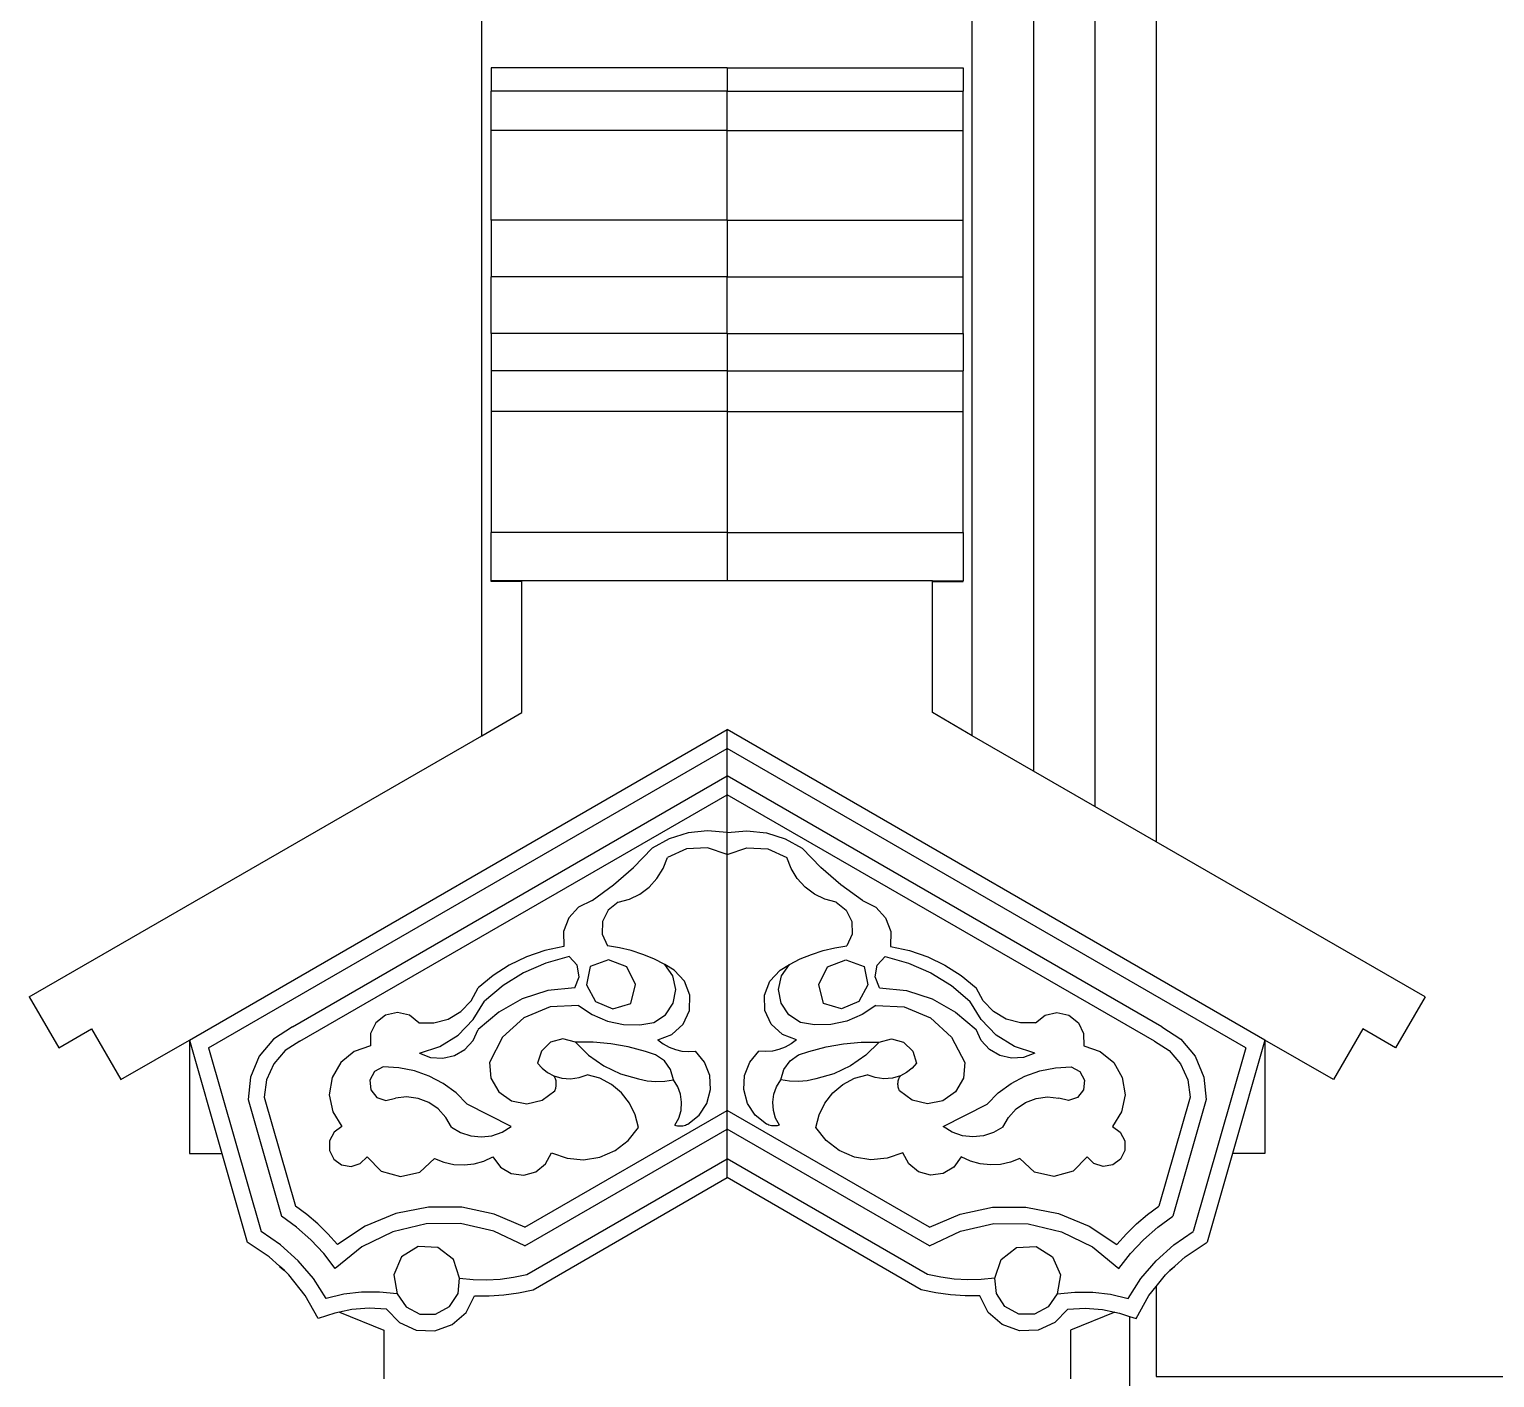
# Model space of a CAD drawing. Extents: x -24961 to 905641, y -154323 to 635957.
# Drawn here: x 430759 to 431954, y -110673 to -109573 of the extents above; entities that cross this region are included whole.
import ezdxf

# ---------------------------------------------------------------- set-up
doc = ezdxf.new("R2010")
doc.units = 0
doc.header["$LTSCALE"] = 1000
doc.header["$MEASUREMENT"] = 0
doc.layers.add('窗', color=154, linetype='Continuous')

msp = doc.modelspace()

# ---------------------------------------------------------------- linework, layer by layer
for p, q in [((431578.2, -108989.8), (431578.2, -110177.9)), ((431128.2, -110149), (431128.2, -109389.8)), ((431528.2, -110149), (431528.2, -109389.8)), ((431135.8, -109604.2), (431135.8, -109623)), ((431328.2, -109604.2), (431135.8, -109604.2)), ((431328.2, -109604.2), (431328.2, -109623)), ((431328.2, -109604.2), (431520.7, -109604.2)), ((431520.7, -109604.2), (431520.7, -109623)), ((431328.2, -109623), (431135.8, -109623)), ((431135.8, -109655.1), (431135.8, -109623)), ((431328.2, -109623), (431520.7, -109623)), ((431328.2, -109655.1), (431328.2, -109623)), ((431520.7, -109655.1), (431520.7, -109623)), ((431328.2, -109655.1), (431135.8, -109655.1)), ((431135.8, -109728.4), (431135.8, -109655.1)), ((431328.2, -109655.1), (431520.7, -109655.1)), ((431328.2, -109728.4), (431328.2, -109655.1)), ((431520.7, -109728.4), (431520.7, -109655.1)), ((431328.2, -109728.4), (431135.8, -109728.4)), ((431135.8, -109728.4), (431135.8, -109774.6)), ((431328.2, -109728.4), (431520.7, -109728.4)), ((431328.2, -109728.4), (431328.2, -109774.6)), ((431520.7, -109774.6), (431520.7, -109728.4)), ((431328.2, -109774.6), (431135.8, -109774.6)), ((431135.8, -109820.9), (431135.8, -109774.6)), ((431328.2, -109774.6), (431520.7, -109774.6)), ((431328.2, -109820.9), (431328.2, -109774.6)), ((431520.7, -109820.9), (431520.7, -109774.6)), ((431135.8, -109820.9), (431135.8, -109851.2)), ((431328.2, -109820.9), (431135.8, -109820.9)), ((431328.2, -109820.9), (431328.2, -109851.2)), ((431328.2, -109820.9), (431520.7, -109820.9)), ((431520.7, -109820.9), (431520.7, -109851.2)), ((431328.2, -109851.2), (431135.8, -109851.2)), ((431135.8, -109851.2), (431135.8, -109884.4)), ((431328.2, -109851.2), (431328.2, -109884.4)), ((431328.2, -109851.2), (431520.7, -109851.2)), ((431520.7, -109884.4), (431520.7, -109851.2)), ((431328.2, -109884.4), (431135.8, -109884.4)), ((431135.8, -109884.4), (431135.8, -109983.2)), ((431328.2, -109884.4), (431328.2, -109983.2)), ((431328.2, -109884.4), (431520.7, -109884.4)), ((431520.7, -109983.2), (431520.7, -109884.4)), ((431328.2, -109983.2), (431135.8, -109983.2)), ((431135.8, -110022.6), (431135.8, -109983.2)), ((431328.2, -109983.2), (431328.2, -110022.6)), ((431328.2, -109983.2), (431520.7, -109983.2)), ((431520.7, -109983.2), (431520.7, -110022.6)), ((431135.8, -110022.9), (431135.8, -110022.6)), ((431160.7, -110022.6), (431135.8, -110022.6)), ((431328.2, -110022.6), (431160.7, -110022.6)), ((431160.7, -110022.9), (431160.7, -110022.6)), ((431495.7, -110022.6), (431328.2, -110022.6)), ((431495.7, -110022.6), (431520.7, -110022.6)), ((431495.7, -110022.9), (431495.7, -110022.6)), ((431520.7, -110022.9), (431520.7, -110022.6)), ((431160.7, -110022.9), (431135.8, -110022.9)), ((431135.8, -110023.2), (431135.8, -110022.9)), ((431160.7, -110023.2), (431135.8, -110023.2)), ((431160.7, -110023.2), (431160.7, -110022.9)), ((431160.7, -110130.2), (431160.7, -110023.2)), ((431495.7, -110022.9), (431520.7, -110022.9)), ((431495.7, -110023.2), (431495.7, -110022.9)), ((431495.7, -110023.2), (431520.7, -110023.2)), ((431495.7, -110130.2), (431495.7, -110023.2)), ((431520.7, -110023.2), (431520.7, -110022.9)), ((431128.2, -110149), (431160.7, -110130.2)), ((431528.2, -110149), (431495.7, -110130.2)), ((430759, -110362.2), (431128.2, -110149)), ((430889.6, -110397.3), (431328.2, -110144)), ((431328.2, -110159.4), (431328.2, -110144)), ((431766.9, -110397.3), (431328.2, -110144)), ((431578.2, -110177.9), (431528.2, -110149)), ((430905.2, -110403.6), (431328.2, -110159.4)), ((431751.3, -110403.6), (431328.2, -110159.4)), ((431328.2, -110181.8), (431328.2, -110159.4)), ((431628.2, -110206.7), (431578.2, -110177.9)), ((430973.7, -110386.5), (431328.2, -110181.8)), ((431682.7, -110386.5), (431328.2, -110181.8)), ((431328.2, -110197.2), (431328.2, -110181.8)), ((430979.8, -110398.3), (431328.2, -110197.2)), ((431676.7, -110398.3), (431328.2, -110197.2)), ((431328.2, -110228), (431328.2, -110197.2)), ((431678.2, -110235.6), (431628.2, -110206.7)), ((431281, -110233.1), (431267, -110240.9)), ((431296.3, -110228.3), (431281, -110233.1)), ((431312.3, -110226.6), (431296.3, -110228.3)), ((431328.2, -110228), (431312.3, -110226.6)), ((431328.2, -110228), (431344.2, -110226.6)), ((431328.2, -110246), (431328.2, -110228)), ((431344.2, -110226.6), (431360.2, -110228.3)), ((431360.2, -110228.3), (431375.5, -110233.1)), ((431375.5, -110233.1), (431389.5, -110240.9)), ((431897.5, -110362.2), (431678.2, -110235.6)), ((431251.9, -110256.5), (431267, -110240.9)), ((431276, -110257.4), (431279.5, -110248.5)), ((431295, -110241.4), (431279.5, -110248.5)), ((431312.1, -110240.6), (431295, -110241.4)), ((431328.2, -110246), (431312.1, -110240.6)), ((431328.2, -110246), (431344.4, -110240.6)), ((431328.2, -110454.7), (431328.2, -110246)), ((431344.4, -110240.6), (431361.5, -110241.4)), ((431361.5, -110241.4), (431377, -110248.5)), ((431380.4, -110257.4), (431377, -110248.5)), ((431404.6, -110256.5), (431389.5, -110240.9)), ((431235.5, -110270.8), (431251.9, -110256.5)), ((431271, -110265.5), (431276, -110257.4)), ((431385.4, -110265.5), (431380.4, -110257.4)), ((431421, -110270.8), (431404.6, -110256.5)), ((431218, -110283.6), (431235.5, -110270.8)), ((431257, -110278.2), (431264.6, -110272.5)), ((431264.6, -110272.5), (431271, -110265.5)), ((431391.9, -110272.5), (431385.4, -110265.5)), ((431399.5, -110278.2), (431391.9, -110272.5)), ((431438.5, -110283.6), (431421, -110270.8)), ((431218, -110283.6), (431207.1, -110288.8)), ((431239.3, -110284.9), (431231.2, -110291.4)), ((431239.3, -110284.9), (431248.5, -110282.4)), ((431248.5, -110282.4), (431257, -110278.2)), ((431408, -110282.4), (431399.5, -110278.2)), ((431417.2, -110284.9), (431408, -110282.4)), ((431417.2, -110284.9), (431425.3, -110291.4)), ((431438.5, -110283.6), (431449.4, -110288.8)), ((431199, -110297.7), (431194.7, -110308.9)), ((431207.1, -110288.8), (431199, -110297.7)), ((431231.2, -110291.4), (431226.6, -110300.7)), ((431425.3, -110291.4), (431429.9, -110300.7)), ((431449.4, -110288.8), (431457.5, -110297.7)), ((431457.5, -110297.7), (431461.8, -110308.9)), ((431194.7, -110308.9), (431194.9, -110320.9)), ((431226.6, -110300.7), (431226.4, -110311)), ((431429.9, -110300.7), (431430.1, -110311)), ((431461.8, -110308.9), (431461.6, -110320.9)), ((431194.9, -110320.9), (431179.5, -110324.2)), ((431226.4, -110311), (431230.6, -110320.5)), ((431240.4, -110322.1), (431230.6, -110320.5)), ((431416.1, -110322.1), (431425.8, -110320.5)), ((431430.1, -110311), (431425.8, -110320.5)), ((431461.6, -110320.9), (431476.9, -110324.2)), ((431164.7, -110329.3), (431150.5, -110336.1)), ((431179.5, -110324.2), (431164.7, -110329.3)), ((431199.5, -110329.1), (431180.4, -110334.5)), ((431205.8, -110336.3), (431199.5, -110329.1)), ((431231.4, -110331.8), (431216.4, -110337.3)), ((431246.3, -110337.7), (431231.4, -110331.8)), ((431250, -110324.4), (431240.4, -110322.1)), ((431259.4, -110327.5), (431250, -110324.4)), ((431268.5, -110331.2), (431259.4, -110327.5)), ((431277.4, -110335.6), (431268.5, -110331.2)), ((431379.1, -110335.6), (431387.9, -110331.2)), ((431387.9, -110331.2), (431397.1, -110327.5)), ((431397.1, -110327.5), (431406.5, -110324.4)), ((431406.5, -110324.4), (431416.1, -110322.1)), ((431410.2, -110337.7), (431425.1, -110331.8)), ((431425.1, -110331.8), (431440.1, -110337.3)), ((431450.7, -110336.3), (431457, -110329.1)), ((431457, -110329.1), (431476.1, -110334.5)), ((431476.9, -110324.2), (431491.8, -110329.3)), ((431491.8, -110329.3), (431505.9, -110336.1)), ((431137.3, -110344.6), (431125.2, -110354.6)), ((431150.5, -110336.1), (431137.3, -110344.6)), ((431162.2, -110342.4), (431145.4, -110352.9)), ((431180.4, -110334.5), (431162.2, -110342.4)), ((431207.5, -110345.7), (431205.8, -110336.3)), ((431216.4, -110337.3), (431213.5, -110352.4)), ((431253.6, -110351.9), (431246.3, -110337.7)), ((431285.1, -110340.2), (431277.4, -110335.6)), ((431284, -110344.9), (431277.4, -110335.6)), ((431286.4, -110356.1), (431284, -110344.9)), ((431293.5, -110349.3), (431285.1, -110340.2)), ((431363, -110349.3), (431371.4, -110340.2)), ((431370.1, -110356.1), (431372.5, -110344.9)), ((431371.4, -110340.2), (431379.1, -110335.6)), ((431372.5, -110344.9), (431379.1, -110335.6)), ((431402.9, -110351.9), (431410.2, -110337.7)), ((431440.1, -110337.3), (431442.9, -110352.4)), ((431449, -110345.7), (431450.7, -110336.3)), ((431476.1, -110334.5), (431494.3, -110342.4)), ((431494.3, -110342.4), (431511.1, -110352.9)), ((431505.9, -110336.1), (431519.2, -110344.6)), ((431519.2, -110344.6), (431531.3, -110354.6)), ((431119.5, -110365.3), (431125.2, -110354.6)), ((431145.4, -110352.9), (431130.2, -110365.6)), ((431182.1, -110357), (431161.1, -110363.7)), ((431204, -110354.7), (431182.1, -110357)), ((431204, -110354.7), (431207.5, -110345.7)), ((431213.5, -110352.4), (431220.8, -110365.9)), ((431249.7, -110367.4), (431253.6, -110351.9)), ((431284.3, -110367.3), (431286.4, -110356.1)), ((431297.8, -110360.8), (431293.5, -110349.3)), ((431358.6, -110360.8), (431363, -110349.3)), ((431372.2, -110367.3), (431370.1, -110356.1)), ((431406.8, -110367.4), (431402.9, -110351.9)), ((431442.9, -110352.4), (431435.7, -110365.9)), ((431452.4, -110354.7), (431449, -110345.7)), ((431452.4, -110354.7), (431474.4, -110357)), ((431474.4, -110357), (431495.4, -110363.7)), ((431511.1, -110352.9), (431526.3, -110365.6)), ((431537, -110365.3), (431531.3, -110354.6)), ((430759, -110362.2), (430783, -110403.6)), ((431111.1, -110374.1), (431119.5, -110365.3)), ((431121.2, -110380.7), (431130.2, -110365.6)), ((431161.1, -110363.7), (431141.9, -110374.5)), ((431207.1, -110369.1), (431183.8, -110370.3)), ((431207.1, -110369.1), (431218.2, -110376.6)), ((431220.8, -110365.9), (431235, -110371.8)), ((431235, -110371.8), (431249.7, -110367.4)), ((431277.9, -110376.7), (431284.3, -110367.3)), ((431297.4, -110373.2), (431297.8, -110360.8)), ((431359.1, -110373.2), (431358.6, -110360.8)), ((431378.6, -110376.7), (431372.2, -110367.3)), ((431421.5, -110371.8), (431406.8, -110367.4)), ((431435.7, -110365.9), (431421.5, -110371.8)), ((431449.4, -110369.1), (431438.3, -110376.6)), ((431449.4, -110369.1), (431472.6, -110370.3)), ((431495.4, -110363.7), (431514.6, -110374.5)), ((431535.3, -110380.7), (431526.3, -110365.6)), ((431545.4, -110374.1), (431537, -110365.3)), ((431897.5, -110362.2), (431873.5, -110403.6)), ((431049.6, -110377), (431041.8, -110383.2)), ((431059.3, -110374.9), (431049.6, -110377)), ((431069, -110377.1), (431059.3, -110374.9)), ((431076.7, -110383.3), (431069, -110377.1)), ((431088.9, -110383.4), (431100.6, -110380.3)), ((431100.6, -110380.3), (431111.1, -110374.1)), ((431108.9, -110393.3), (431121.2, -110380.7)), ((431141.9, -110374.5), (431125.2, -110388.8)), ((431162.3, -110379.2), (431145.1, -110395)), ((431183.8, -110370.3), (431162.3, -110379.2)), ((431218.2, -110376.6), (431230.6, -110381.9)), ((431268.3, -110382.9), (431277.9, -110376.7)), ((431292.3, -110384.4), (431297.4, -110373.2)), ((431364.2, -110384.4), (431359.1, -110373.2)), ((431388.1, -110382.9), (431378.6, -110376.7)), ((431438.3, -110376.6), (431425.9, -110381.9)), ((431472.6, -110370.3), (431494.1, -110379.2)), ((431494.1, -110379.2), (431511.3, -110395)), ((431514.6, -110374.5), (431531.3, -110388.8)), ((431547.6, -110393.3), (431535.3, -110380.7)), ((431555.9, -110380.3), (431545.4, -110374.1)), ((431567.6, -110383.4), (431555.9, -110380.3)), ((431579.8, -110383.3), (431587.5, -110377.1)), ((431587.5, -110377.1), (431597.2, -110374.9)), ((431597.2, -110374.9), (431606.9, -110377)), ((431606.9, -110377), (431614.7, -110383.2)), ((430783, -110403.6), (430809.8, -110388.1)), ((430809.8, -110388.1), (430833.7, -110429.5)), ((430973.7, -110386.5), (430958.3, -110396.5)), ((431041.8, -110383.2), (431037.4, -110392.1)), ((431037.4, -110392.1), (431037.4, -110402)), ((431076.7, -110383.3), (431088.9, -110383.4)), ((431094, -110402.5), (431108.9, -110393.3)), ((431121, -110397.7), (431125.2, -110388.8)), ((431230.6, -110381.9), (431243.7, -110384.7)), ((431243.7, -110384.7), (431257.1, -110384.9)), ((431257.1, -110384.9), (431268.3, -110382.9)), ((431271.7, -110397.2), (431283.2, -110392.8)), ((431283.2, -110392.8), (431292.3, -110384.4)), ((431373.3, -110392.8), (431364.2, -110384.4)), ((431384.8, -110397.2), (431373.3, -110392.8)), ((431399.4, -110384.9), (431388.1, -110382.9)), ((431412.8, -110384.7), (431399.4, -110384.9)), ((431425.9, -110381.9), (431412.8, -110384.7)), ((431535.5, -110397.7), (431531.3, -110388.8)), ((431562.5, -110402.5), (431547.6, -110393.3)), ((431579.8, -110383.3), (431567.6, -110383.4)), ((431614.7, -110383.2), (431619, -110392.1)), ((431619, -110392.1), (431619.1, -110402)), ((431682.7, -110386.5), (431698.2, -110396.5)), ((431846.7, -110388.1), (431822.7, -110429.5)), ((431873.5, -110403.6), (431846.7, -110388.1)), ((430833.7, -110429.5), (430889.6, -110397.3)), ((430889.6, -110397.3), (430889.6, -110489.8)), ((430889.6, -110397.3), (430916, -110489.8)), ((430905.2, -110403.6), (430948.1, -110553.5)), ((430958.3, -110396.5), (430946.5, -110410.6)), ((430979.8, -110398.3), (430967.8, -110405.9)), ((431037.4, -110402), (431023.9, -110406.7)), ((431077.3, -110408), (431094, -110402.5)), ((431105.8, -110410), (431114.3, -110405)), ((431114.3, -110405), (431121, -110397.7)), ((431145.1, -110395), (431134.3, -110415.6)), ((431184.2, -110399.1), (431176.7, -110406.3)), ((431194.3, -110396.4), (431184.2, -110399.1)), ((431204.4, -110399), (431194.3, -110396.4)), ((431204.4, -110399), (431215.2, -110409.6)), ((431218.9, -110399.1), (431204.4, -110399)), ((431233.4, -110400.4), (431218.9, -110399.1)), ((431247.6, -110403), (431233.4, -110400.4)), ((431261.6, -110406.8), (431247.6, -110403)), ((431271.7, -110397.2), (431276, -110400.5)), ((431276, -110400.5), (431280.8, -110403.1)), ((431280.8, -110403.1), (431286, -110405.1)), ((431286, -110405.1), (431291.3, -110406.4)), ((431370.5, -110405.1), (431365.2, -110406.4)), ((431375.6, -110403.1), (431370.5, -110405.1)), ((431380.4, -110400.5), (431375.6, -110403.1)), ((431384.8, -110397.2), (431380.4, -110400.5)), ((431394.9, -110406.8), (431408.9, -110403)), ((431408.9, -110403), (431423.1, -110400.4)), ((431423.1, -110400.4), (431437.6, -110399.1)), ((431437.6, -110399.1), (431452.1, -110399)), ((431452.1, -110399), (431441.3, -110409.6)), ((431452.1, -110399), (431462.2, -110396.4)), ((431462.2, -110396.4), (431472.2, -110399.1)), ((431472.2, -110399.1), (431479.8, -110406.3)), ((431511.3, -110395), (431522.2, -110415.6)), ((431542.2, -110405), (431535.5, -110397.7)), ((431550.6, -110410), (431542.2, -110405)), ((431579.2, -110408), (431562.5, -110402.5)), ((431619.1, -110402), (431632.5, -110406.7)), ((431676.7, -110398.3), (431688.7, -110405.9)), ((431698.2, -110396.5), (431710, -110410.6)), ((431751.3, -110403.6), (431708.4, -110553.5)), ((431766.9, -110397.3), (431740.4, -110489.8)), ((431822.7, -110429.5), (431766.9, -110397.3)), ((431766.9, -110397.3), (431766.9, -110489.8)), ((430946.5, -110410.6), (430939.4, -110427.6)), ((430958.4, -110416.7), (430952.6, -110429.7)), ((430967.8, -110405.9), (430958.4, -110416.7)), ((431013, -110415.7), (431006, -110428)), ((431023.9, -110406.7), (431013, -110415.7)), ((431077.3, -110408), (431086.4, -110411.5)), ((431086.4, -110411.5), (431096.3, -110412.2)), ((431096.3, -110412.2), (431105.8, -110410)), ((431134.3, -110415.6), (431135.5, -110428.4)), ((431176.7, -110406.3), (431173.6, -110416.3)), ((431173.6, -110416.3), (431177.4, -110420.4)), ((431215.2, -110409.6), (431227.6, -110418.3)), ((431269.9, -110409.3), (431261.6, -110406.8)), ((431277, -110414.3), (431269.9, -110409.3)), ((431282, -110421.4), (431277, -110414.3)), ((431291.3, -110406.4), (431296.8, -110406.8)), ((431296.8, -110406.8), (431302.3, -110406.5)), ((431309.7, -110415.4), (431302.3, -110406.5)), ((431314, -110426.2), (431309.7, -110415.4)), ((431342.5, -110426.2), (431346.8, -110415.4)), ((431346.8, -110415.4), (431354.2, -110406.5)), ((431359.7, -110406.8), (431354.2, -110406.5)), ((431365.2, -110406.4), (431359.7, -110406.8)), ((431374.5, -110421.4), (431379.5, -110414.3)), ((431379.5, -110414.3), (431386.5, -110409.3)), ((431386.5, -110409.3), (431394.9, -110406.8)), ((431441.3, -110409.6), (431428.9, -110418.3)), ((431482.8, -110416.3), (431479.1, -110420.4)), ((431479.8, -110406.3), (431482.8, -110416.3)), ((431522.2, -110415.6), (431521, -110428.4)), ((431560.2, -110412.2), (431550.6, -110410)), ((431570, -110411.5), (431560.2, -110412.2)), ((431579.2, -110408), (431570, -110411.5)), ((431632.5, -110406.7), (431643.5, -110415.7)), ((431643.5, -110415.7), (431650.5, -110428)), ((431688.7, -110405.9), (431698, -110416.7)), ((431698, -110416.7), (431703.9, -110429.7)), ((431710, -110410.6), (431717.1, -110427.6)), ((430939.4, -110427.6), (430937.5, -110445.9)), ((431006, -110428), (431003.7, -110442)), ((431040.6, -110423.1), (431036.9, -110430)), ((431047.6, -110419.3), (431040.6, -110423.1)), ((431060.5, -110419.9), (431047.6, -110419.3)), ((431073.2, -110422.4), (431060.5, -110419.9)), ((431085.3, -110426.8), (431073.2, -110422.4)), ((431096.7, -110432.8), (431085.3, -110426.8)), ((431135.5, -110428.4), (431141.9, -110439.5)), ((431177.4, -110420.4), (431181.8, -110423.8)), ((431181.8, -110423.8), (431186.8, -110426.4)), ((431187.2, -110427.1), (431186.8, -110426.4)), ((431186.8, -110426.4), (431193.5, -110428.5)), ((431187.6, -110427.7), (431187.2, -110427.1)), ((431187.9, -110428.4), (431187.6, -110427.7)), ((431188.2, -110429.1), (431187.9, -110428.4)), ((431188.5, -110429.8), (431188.2, -110429.1)), ((431193.5, -110428.5), (431200.5, -110429)), ((431200.5, -110429), (431207.5, -110428)), ((431207.5, -110428), (431214.1, -110425.6)), ((431224.3, -110428.5), (431214.1, -110425.6)), ((431233.8, -110433.5), (431224.3, -110428.5)), ((431227.6, -110418.3), (431241.3, -110424.9)), ((431241.3, -110424.9), (431255.8, -110429.1)), ((431255.8, -110429.1), (431262.9, -110430.5)), ((431284.4, -110429.8), (431282, -110421.4)), ((431314.7, -110437.8), (431314, -110426.2)), ((431341.8, -110437.8), (431342.5, -110426.2)), ((431372.1, -110429.8), (431374.5, -110421.4)), ((431400.7, -110429.1), (431393.6, -110430.5)), ((431415.2, -110424.9), (431400.7, -110429.1)), ((431428.9, -110418.3), (431415.2, -110424.9)), ((431422.7, -110433.5), (431432.2, -110428.5)), ((431432.2, -110428.5), (431442.4, -110425.6)), ((431449, -110428), (431442.4, -110425.6)), ((431456, -110429), (431449, -110428)), ((431463, -110428.5), (431456, -110429)), ((431469.7, -110426.4), (431463, -110428.5)), ((431468, -110429.8), (431468.3, -110429.1)), ((431468.3, -110429.1), (431468.6, -110428.4)), ((431468.6, -110428.4), (431468.9, -110427.7)), ((431468.9, -110427.7), (431469.3, -110427.1)), ((431469.3, -110427.1), (431469.7, -110426.4)), ((431474.6, -110423.8), (431469.7, -110426.4)), ((431479.1, -110420.4), (431474.6, -110423.8)), ((431521, -110428.4), (431514.6, -110439.5)), ((431559.8, -110432.8), (431571.1, -110426.8)), ((431571.1, -110426.8), (431583.3, -110422.4)), ((431583.3, -110422.4), (431596, -110419.9)), ((431596, -110419.9), (431608.9, -110419.3)), ((431608.9, -110419.3), (431615.8, -110423.1)), ((431615.8, -110423.1), (431619.6, -110430)), ((431650.5, -110428), (431652.8, -110442)), ((431717.1, -110427.6), (431719, -110445.9)), ((430952.6, -110429.7), (430950.7, -110443.8)), ((431036.9, -110430), (431037.5, -110437.9)), ((431037.5, -110437.9), (431042.4, -110444.2)), ((431107.1, -110440.5), (431096.7, -110432.8)), ((431116.2, -110449.6), (431107.1, -110440.5)), ((431141.9, -110439.5), (431152.3, -110447)), ((431177.4, -110446.5), (431187.6, -110438.7)), ((431187.6, -110438.7), (431187.9, -110438)), ((431187.9, -110438), (431188.2, -110437.3)), ((431188.2, -110437.3), (431188.4, -110436.6)), ((431188.4, -110436.6), (431188.6, -110435.8)), ((431188.7, -110430.6), (431188.5, -110429.8)), ((431188.6, -110435.8), (431188.8, -110435.1)), ((431188.8, -110431.3), (431188.7, -110430.6)), ((431188.9, -110432.1), (431188.8, -110431.3)), ((431188.8, -110435.1), (431188.9, -110434.3)), ((431188.9, -110432.8), (431188.9, -110432.1)), ((431188.9, -110433.6), (431188.9, -110432.8)), ((431188.9, -110434.3), (431188.9, -110433.6)), ((431242, -110440.3), (431233.8, -110433.5)), ((431248.6, -110448.7), (431242, -110440.3)), ((431262.9, -110430.5), (431270.1, -110431.1)), ((431270.1, -110431.1), (431277.3, -110430.9)), ((431277.3, -110430.9), (431284.4, -110429.8)), ((431287.9, -110435.4), (431284.4, -110429.8)), ((431290.2, -110441.6), (431287.9, -110435.4)), ((431311.7, -110449), (431314.7, -110437.8)), ((431344.8, -110449), (431341.8, -110437.8)), ((431366.3, -110441.6), (431368.5, -110435.4)), ((431368.5, -110435.4), (431372.1, -110429.8)), ((431379.2, -110430.9), (431372.1, -110429.8)), ((431386.4, -110431.1), (431379.2, -110430.9)), ((431393.6, -110430.5), (431386.4, -110431.1)), ((431407.9, -110448.7), (431414.5, -110440.3)), ((431414.5, -110440.3), (431422.7, -110433.5)), ((431467.5, -110432.8), (431467.6, -110432.1)), ((431467.5, -110433.6), (431467.5, -110432.8)), ((431467.6, -110434.3), (431467.5, -110433.6)), ((431467.6, -110432.1), (431467.7, -110431.3)), ((431467.7, -110435.1), (431467.6, -110434.3)), ((431467.7, -110431.3), (431467.8, -110430.6)), ((431467.8, -110435.8), (431467.7, -110435.1)), ((431467.8, -110430.6), (431468, -110429.8)), ((431468, -110436.6), (431467.8, -110435.8)), ((431468.3, -110437.3), (431468, -110436.6)), ((431468.6, -110438), (431468.3, -110437.3)), ((431468.9, -110438.7), (431468.6, -110438)), ((431479.1, -110446.5), (431468.9, -110438.7)), ((431514.6, -110439.5), (431504.2, -110447)), ((431540.2, -110449.6), (431549.4, -110440.5)), ((431549.4, -110440.5), (431559.8, -110432.8)), ((431619, -110437.9), (431614.1, -110444.2)), ((431619.6, -110430), (431619, -110437.9)), ((431703.9, -110429.7), (431705.8, -110443.8)), ((430937.5, -110445.9), (430964.7, -110541)), ((430950.7, -110443.8), (430976.2, -110532.8)), ((431003.7, -110442), (431006.5, -110455.9)), ((431042.4, -110444.2), (431049.9, -110446.7)), ((431049.9, -110446.7), (431057.6, -110444.7)), ((431066.8, -110443.7), (431057.6, -110444.7)), ((431076.1, -110445), (431066.8, -110443.7)), ((431084.8, -110448.3), (431076.1, -110445)), ((431092.5, -110453.5), (431084.8, -110448.3)), ((431152, -110468), (431116.2, -110449.6)), ((431152.3, -110447), (431164.9, -110449.5)), ((431164.9, -110449.5), (431177.4, -110446.5)), ((431253.2, -110458.3), (431248.6, -110448.7)), ((431291.1, -110448.1), (431290.2, -110441.6)), ((431290.6, -110454.7), (431291.1, -110448.1)), ((431305.3, -110458.7), (431311.7, -110449)), ((431351.2, -110458.7), (431344.8, -110449)), ((431365.4, -110448.1), (431366.3, -110441.6)), ((431365.9, -110454.7), (431365.4, -110448.1)), ((431403.2, -110458.3), (431407.9, -110448.7)), ((431491.6, -110449.5), (431479.1, -110446.5)), ((431504.2, -110447), (431491.6, -110449.5)), ((431504.4, -110468), (431540.2, -110449.6)), ((431564, -110453.5), (431571.7, -110448.3)), ((431571.7, -110448.3), (431580.4, -110445)), ((431580.4, -110445), (431589.6, -110443.7)), ((431589.6, -110443.7), (431598.9, -110444.7)), ((431606.6, -110446.7), (431598.9, -110444.7)), ((431614.1, -110444.2), (431606.6, -110446.7)), ((431652.8, -110442), (431650, -110455.9)), ((431705.8, -110443.8), (431680.3, -110532.8)), ((431719, -110445.9), (431691.8, -110541)), ((431006.5, -110455.9), (431014, -110468)), ((431098.8, -110460.4), (431092.5, -110453.5)), ((431103.3, -110468.5), (431098.8, -110460.4)), ((431163.3, -110549.9), (431328.2, -110454.7)), ((431255.8, -110468.6), (431253.2, -110458.3)), ((431285.5, -110466.8), (431288.7, -110461.1)), ((431288.7, -110461.1), (431290.6, -110454.7)), ((431296.2, -110465.9), (431305.3, -110458.7)), ((431493.2, -110549.9), (431328.2, -110454.7)), ((431328.2, -110470), (431328.2, -110454.7)), ((431360.2, -110465.9), (431351.2, -110458.7)), ((431367.8, -110461.1), (431365.9, -110454.7)), ((431371, -110466.8), (431367.8, -110461.1)), ((431400.6, -110468.6), (431403.2, -110458.3)), ((431553.2, -110468.5), (431557.7, -110460.4)), ((431557.7, -110460.4), (431564, -110453.5)), ((431650, -110455.9), (431642.5, -110468)), ((431007.6, -110472.6), (431004, -110479.6)), ((431014, -110468), (431007.6, -110472.6)), ((431103.3, -110468.5), (431110.8, -110472.9)), ((431110.8, -110472.9), (431119.1, -110475.6)), ((431119.1, -110475.6), (431127.8, -110476.4)), ((431127.8, -110476.4), (431136.4, -110475.4)), ((431136.4, -110475.4), (431144.6, -110472.5)), ((431144.6, -110472.5), (431152, -110468)), ((431163.2, -110565.3), (431328.2, -110470)), ((431247.5, -110479.2), (431255.8, -110468.6)), ((431285.5, -110466.8), (431286.5, -110467.1)), ((431286.5, -110467.1), (431287.6, -110467.3)), ((431287.6, -110467.3), (431288.7, -110467.4)), ((431288.7, -110467.4), (431289.8, -110467.4)), ((431289.8, -110467.4), (431290.9, -110467.3)), ((431290.9, -110467.3), (431292, -110467.2)), ((431292, -110467.2), (431293.1, -110467)), ((431293.1, -110467), (431294.2, -110466.7)), ((431294.2, -110466.7), (431295.2, -110466.3)), ((431295.2, -110466.3), (431296.2, -110465.9)), ((431493.2, -110565.3), (431328.2, -110470)), ((431328.2, -110494.2), (431328.2, -110470)), ((431361.3, -110466.3), (431360.2, -110465.9)), ((431362.3, -110466.7), (431361.3, -110466.3)), ((431363.4, -110467), (431362.3, -110466.7)), ((431364.5, -110467.2), (431363.4, -110467)), ((431365.6, -110467.3), (431364.5, -110467.2)), ((431366.7, -110467.4), (431365.6, -110467.3)), ((431367.8, -110467.4), (431366.7, -110467.4)), ((431368.9, -110467.3), (431367.8, -110467.4)), ((431369.9, -110467.1), (431368.9, -110467.3)), ((431371, -110466.8), (431369.9, -110467.1)), ((431409, -110479.2), (431400.6, -110468.6)), ((431511.9, -110472.5), (431504.4, -110468)), ((431520.1, -110475.4), (431511.9, -110472.5)), ((431528.7, -110476.4), (431520.1, -110475.4)), ((431537.4, -110475.6), (431528.7, -110476.4)), ((431545.6, -110472.9), (431537.4, -110475.6)), ((431553.2, -110468.5), (431545.6, -110472.9)), ((431642.5, -110468), (431648.9, -110472.6)), ((431648.9, -110472.6), (431652.5, -110479.6)), ((431004, -110479.6), (431004, -110487.4)), ((431004, -110487.4), (431007.5, -110494.4)), ((431224.4, -110492.8), (431236.8, -110487.5)), ((431236.8, -110487.5), (431247.5, -110479.2)), ((431419.7, -110487.5), (431409, -110479.2)), ((431432, -110492.8), (431419.7, -110487.5)), ((431652.5, -110487.4), (431649, -110494.4)), ((431652.5, -110479.6), (431652.5, -110487.4)), ((430889.6, -110489.8), (430916, -110489.8)), ((430916, -110489.8), (430936.8, -110562.3)), ((431007.5, -110494.4), (431013.8, -110499.1)), ((431013.8, -110499.1), (431021.5, -110500.5)), ((431021.5, -110500.5), (431029, -110498.1)), ((431029, -110498.1), (431034.7, -110492.7)), ((431034.7, -110492.7), (431046.1, -110504.3)), ((431077.6, -110505), (431089.5, -110493.9)), ((431089.5, -110493.9), (431097.2, -110497)), ((431097.2, -110497), (431105.3, -110498.8)), ((431105.3, -110498.8), (431113.6, -110499.2)), ((431113.6, -110499.2), (431121.8, -110498.4)), ((431121.8, -110498.4), (431129.7, -110496.1)), ((431129.7, -110496.1), (431137.2, -110492.7)), ((431137.2, -110492.7), (431143.3, -110501)), ((431164.8, -110588.6), (431328.2, -110494.2)), ((431172.2, -110504.9), (431180.2, -110498.4)), ((431180.2, -110498.4), (431184.9, -110489.3)), ((431184.9, -110489.3), (431197.7, -110493.7)), ((431197.7, -110493.7), (431211.1, -110495)), ((431211.1, -110495), (431224.4, -110492.8)), ((431328.2, -110509.6), (431328.2, -110494.2)), ((431491.7, -110588.6), (431328.2, -110494.2)), ((431445.4, -110495), (431432, -110492.8)), ((431458.8, -110493.7), (431445.4, -110495)), ((431471.5, -110489.3), (431458.8, -110493.7)), ((431476.3, -110498.4), (431471.5, -110489.3)), ((431484.3, -110504.9), (431476.3, -110498.4)), ((431519.2, -110492.7), (431513.2, -110501)), ((431526.7, -110496.1), (431519.2, -110492.7)), ((431534.7, -110498.4), (431526.7, -110496.1)), ((431542.9, -110499.2), (431534.7, -110498.4)), ((431551.2, -110498.8), (431542.9, -110499.2)), ((431559.3, -110497), (431551.2, -110498.8)), ((431566.9, -110493.9), (431559.3, -110497)), ((431578.9, -110505), (431566.9, -110493.9)), ((431621.8, -110492.7), (431610.4, -110504.3)), ((431627.4, -110498.1), (431621.8, -110492.7)), ((431634.9, -110500.5), (431627.4, -110498.1)), ((431642.7, -110499.1), (431634.9, -110500.5)), ((431649, -110494.4), (431642.7, -110499.1)), ((431740.4, -110489.8), (431719.7, -110562.3)), ((431766.9, -110489.8), (431740.4, -110489.8)), ((431046.1, -110504.3), (431061.8, -110508.8)), ((431061.8, -110508.8), (431077.6, -110505)), ((431143.3, -110501), (431152.1, -110506.3)), ((431152.1, -110506.3), (431162.3, -110507.6)), ((431162.3, -110507.6), (431172.2, -110504.9)), ((431169.9, -110601), (431328.2, -110509.6)), ((431486.6, -110601), (431328.2, -110509.6)), ((431494.2, -110507.6), (431484.3, -110504.9)), ((431504.4, -110506.3), (431494.2, -110507.6)), ((431513.2, -110501), (431504.4, -110506.3)), ((431594.7, -110508.8), (431578.9, -110505)), ((431610.4, -110504.3), (431594.7, -110508.8)), ((430985.5, -110539.8), (430976.2, -110532.8)), ((431084.6, -110533.6), (431058, -110538.8)), ((431111.8, -110533.8), (431084.6, -110533.6)), ((431138.3, -110539.3), (431111.8, -110533.8)), ((431518.2, -110539.3), (431544.7, -110533.8)), ((431544.7, -110533.8), (431571.9, -110533.6)), ((431571.9, -110533.6), (431598.5, -110538.8)), ((431671, -110539.8), (431680.3, -110532.8)), ((430977.1, -110550.1), (430964.7, -110541)), ((430994.3, -110547.3), (430985.5, -110539.8)), ((431002.6, -110555.5), (430994.3, -110547.3)), ((431058, -110538.8), (431032.9, -110549.1)), ((431082.7, -110547.2), (431055.5, -110553.7)), ((431110.7, -110547.1), (431082.7, -110547.2)), ((431138, -110553.2), (431110.7, -110547.1)), ((431163.3, -110549.9), (431138.3, -110539.3)), ((431493.2, -110549.9), (431518.2, -110539.3)), ((431518.5, -110553.2), (431545.8, -110547.1)), ((431545.8, -110547.1), (431573.8, -110547.2)), ((431573.8, -110547.2), (431601, -110553.7)), ((431598.5, -110538.8), (431623.6, -110549.1)), ((431653.9, -110555.5), (431662.2, -110547.3)), ((431662.2, -110547.3), (431671, -110539.8)), ((431679.4, -110550.1), (431691.8, -110541)), ((430963.9, -110564.4), (430948.1, -110553.5)), ((430988.6, -110560.3), (430977.1, -110550.1)), ((430999.2, -110571.6), (430988.6, -110560.3)), ((431010.3, -110564.1), (431002.6, -110555.5)), ((431032.9, -110549.1), (431010.3, -110564.1)), ((431055.5, -110553.7), (431030.3, -110566)), ((431163.2, -110565.3), (431138, -110553.2)), ((431493.2, -110565.3), (431518.5, -110553.2)), ((431601, -110553.7), (431626.1, -110566)), ((431623.6, -110549.1), (431646.2, -110564.1)), ((431646.2, -110564.1), (431653.9, -110555.5)), ((431657.3, -110571.6), (431667.8, -110560.3)), ((431667.8, -110560.3), (431679.4, -110550.1)), ((431692.5, -110564.4), (431708.4, -110553.5)), ((430954.8, -110574.2), (430936.8, -110562.3)), ((430978.2, -110577.4), (430963.9, -110564.4)), ((431008.6, -110583.7), (430999.2, -110571.6)), ((431030.3, -110566), (431008.6, -110583.7)), ((431076.3, -110565.9), (431062.7, -110574.3)), ((431092.2, -110566.7), (431076.3, -110565.9)), ((431104.9, -110576.3), (431092.2, -110566.7)), ((431551.6, -110576.3), (431564.2, -110566.7)), ((431564.2, -110566.7), (431580.2, -110565.9)), ((431580.2, -110565.9), (431593.7, -110574.3)), ((431626.1, -110566), (431647.8, -110583.7)), ((431647.8, -110583.7), (431657.3, -110571.6)), ((431678.2, -110577.4), (431692.5, -110564.4)), ((431701.7, -110574.2), (431719.7, -110562.3)), ((430963.1, -110581.8), (430954.8, -110574.2)), ((430963.1, -110581.8), (430963.4, -110582.3)), ((430967.1, -110585.4), (430963.1, -110581.8)), ((430963.4, -110582.3), (430967.1, -110585.4)), ((430990.7, -110592), (430978.2, -110577.4)), ((431062.7, -110574.3), (431056.3, -110588.8)), ((431110, -110591.5), (431104.9, -110576.3)), ((431546.5, -110591.5), (431551.6, -110576.3)), ((431593.7, -110574.3), (431600.2, -110588.8)), ((431665.7, -110592), (431678.2, -110577.4)), ((431689.4, -110585.4), (431693.3, -110581.8)), ((431693.1, -110582.3), (431689.4, -110585.4)), ((431693.3, -110581.8), (431693.1, -110582.3)), ((431693.3, -110581.8), (431701.7, -110574.2)), ((430970.7, -110588.8), (430967.1, -110585.4)), ((430984.1, -110605.7), (430970.7, -110588.8)), ((431001.2, -110608.2), (430990.7, -110592)), ((431056.3, -110588.8), (431059.1, -110604.5)), ((431108.7, -110604.2), (431110, -110591.5)), ((431110, -110591.5), (431121, -110592.6)), ((431121, -110592.6), (431132, -110592.9)), ((431132, -110592.9), (431143, -110592.3)), ((431143, -110592.3), (431154, -110590.9)), ((431154, -110590.9), (431164.8, -110588.6)), ((431502.5, -110590.9), (431491.7, -110588.6)), ((431513.4, -110592.3), (431502.5, -110590.9)), ((431524.5, -110592.9), (431513.4, -110592.3)), ((431535.5, -110592.6), (431524.5, -110592.9)), ((431546.5, -110591.5), (431535.5, -110592.6)), ((431547.8, -110604.2), (431546.5, -110591.5)), ((431600.2, -110588.8), (431597.4, -110604.5)), ((431655.2, -110608.2), (431665.7, -110592)), ((431678.2, -110598.3), (431685.7, -110588.8)), ((431685.7, -110588.8), (431689.4, -110585.4)), ((430994.7, -110624.6), (430984.1, -110605.7)), ((431015.5, -110604.8), (431001.2, -110608.2)), ((431030, -110603.1), (431015.5, -110604.8)), ((431044.6, -110603), (431030, -110603.1)), ((431059.1, -110604.5), (431044.6, -110603)), ((431059.1, -110604.5), (431066.3, -110615.1)), ((431101.7, -110614.8), (431108.7, -110604.2)), ((431115.4, -110619.5), (431122.1, -110606)), ((431122.1, -110606), (431134.2, -110606.1)), ((431134.2, -110606.1), (431146.2, -110605.3)), ((431146.2, -110605.3), (431158.1, -110603.6)), ((431158.1, -110603.6), (431169.9, -110601)), ((431498.4, -110603.6), (431486.6, -110601)), ((431510.3, -110605.3), (431498.4, -110603.6)), ((431522.3, -110606.1), (431510.3, -110605.3)), ((431534.4, -110606), (431522.3, -110606.1)), ((431541.1, -110619.5), (431534.4, -110606)), ((431554.8, -110614.8), (431547.8, -110604.2)), ((431597.4, -110604.5), (431590.1, -110615.1)), ((431597.4, -110604.5), (431611.9, -110603)), ((431611.9, -110603), (431626.5, -110603.1)), ((431626.5, -110603.1), (431641, -110604.8)), ((431641, -110604.8), (431655.2, -110608.2)), ((431661.8, -110624.6), (431672.3, -110605.7)), ((431672.3, -110605.7), (431678.2, -110598.3)), ((431678.2, -110598.3), (431678.2, -110671.9)), ((431008.1, -110620.1), (430994.7, -110624.6)), ((431012, -110619.3), (431008.1, -110620.1)), ((431022.1, -110617.3), (431012, -110619.3)), ((431012, -110619.3), (431048.2, -110634)), ((431036.2, -110616.2), (431022.1, -110617.3)), ((431050.5, -110616.8), (431036.2, -110616.2)), ((431050.5, -110616.8), (431060.9, -110627.7)), ((431066.3, -110615.1), (431077.7, -110621)), ((431090.4, -110620.9), (431101.7, -110614.8)), ((431104, -110629.5), (431115.4, -110619.5)), ((431552.5, -110629.5), (431541.1, -110619.5)), ((431566.1, -110620.9), (431554.8, -110614.8)), ((431590.1, -110615.1), (431578.8, -110621)), ((431606, -110616.8), (431595.6, -110627.7)), ((431606, -110616.8), (431620.2, -110616.2)), ((431644.5, -110619.3), (431608.2, -110634)), ((431620.2, -110616.2), (431634.4, -110617.3)), ((431634.4, -110617.3), (431644.5, -110619.3)), ((431644.5, -110619.3), (431648.3, -110620.1)), ((431648.3, -110620.1), (431656.4, -110622.8)), ((431060.9, -110627.7), (431074.7, -110634)), ((431077.7, -110621), (431090.4, -110620.9)), ((431089.8, -110634.6), (431104, -110629.5)), ((431566.7, -110634.6), (431552.5, -110629.5)), ((431578.8, -110621), (431566.1, -110620.9)), ((431595.6, -110627.7), (431581.8, -110634)), ((431656.4, -110622.8), (431661.8, -110624.6)), ((431656.4, -110622.8), (431656.4, -110750.6)), ((431048.2, -110634), (431048.2, -110673.8)), ((431074.7, -110634), (431089.8, -110634.6)), ((431581.8, -110634), (431566.7, -110634.6)), ((431608.2, -110634), (431608.2, -110673.8))]:
    msp.add_line(p, q)
at = {"layer": '窗'}
for p, q in [((431628.2, -108941.9), (431628.2, -110206.7)), ((431678.2, -109371.9), (431678.2, -110235.6)), ((431678.2, -110671.9), (432678.2, -110671.9))]:
    msp.add_line(p, q, dxfattribs=at)

doc.saveas('drawing.dxf')
